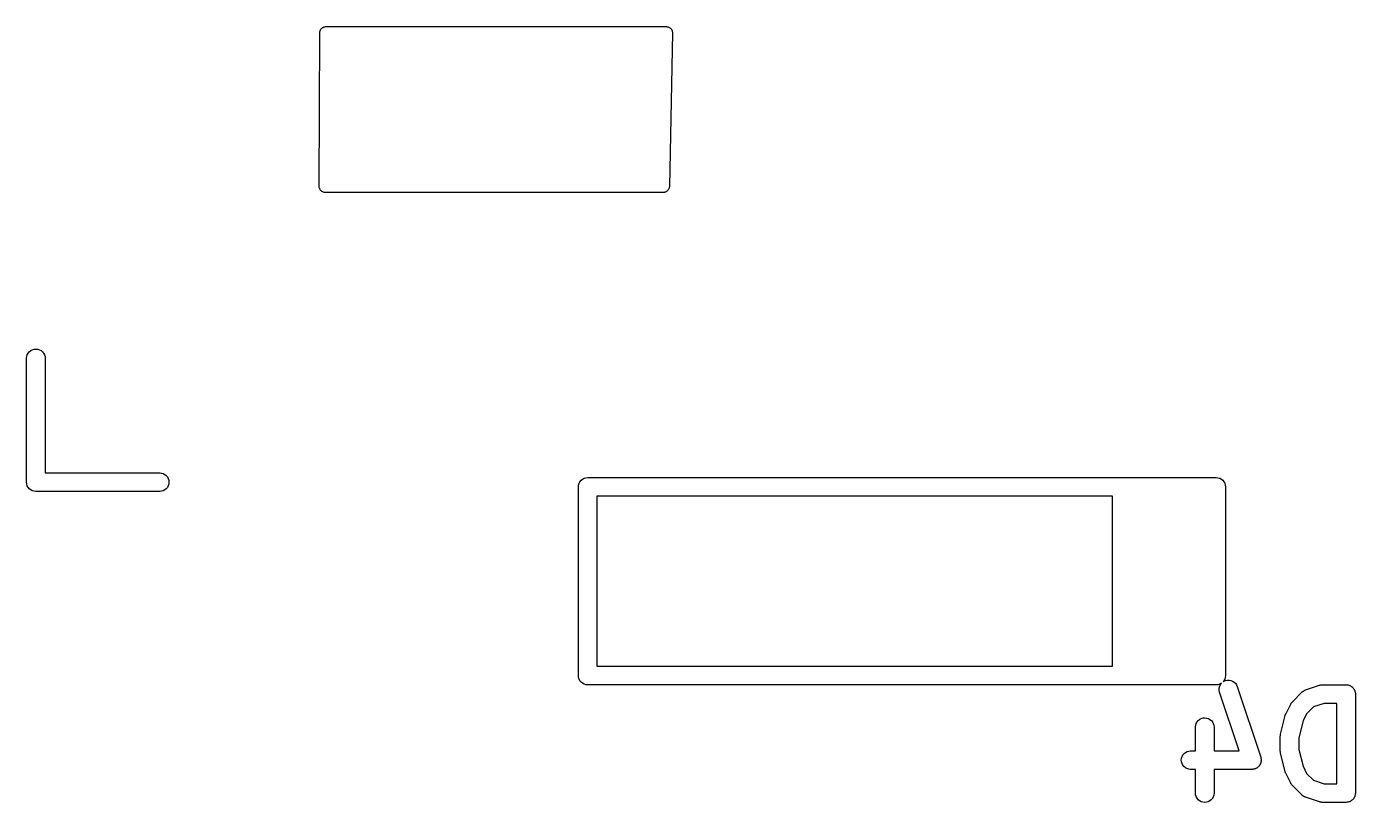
# Model space of a CAD drawing. Extents: x -13 to 127, y -89 to 15.
# Drawn here: x -7.08 to 3.67, y -85.79 to -79.52 of the extents above; entities that cross this region are included whole.
import ezdxf

# ---------------------------------------------------------------- set-up
doc = ezdxf.new("R2010")
doc.units = 0
doc.layers.add('BLACK', color=7, linetype='CONTINUOUS')

msp = doc.modelspace()

# ---------------------------------------------------------------- linework, layer by layer
at = {"layer": 'BLACK', "linetype": 'CONTINUOUS'}
for p, q in [((-4.71, -80.8098), (-4.705, -79.5698)), ((-4.705, -79.5696), (-4.70499, -79.5691)), ((-4.705, -79.5697), (-4.705, -79.5696)), ((-4.705, -79.5698), (-4.705, -79.5697)), ((-4.705, -79.5697), (-4.705, -79.5697)), ((-4.70499, -79.5691), (-4.70446, -79.5645)), ((-4.70446, -79.5645), (-4.70398, -79.5599)), ((-4.70398, -79.5599), (-4.7039, -79.5597)), ((-4.7039, -79.5597), (-4.70386, -79.5594)), ((-4.70386, -79.5594), (-4.70246, -79.555)), ((-4.70246, -79.555), (-4.70109, -79.5506)), ((-4.70109, -79.5506), (-4.70096, -79.5504)), ((-4.70096, -79.5504), (-4.70088, -79.5501)), ((-4.70088, -79.5501), (-4.69864, -79.5461)), ((-4.69864, -79.5461), (-4.69645, -79.542)), ((-4.69645, -79.542), (-4.69628, -79.5418)), ((-4.69628, -79.5418), (-4.69614, -79.5416)), ((-4.69614, -79.5416), (-4.69317, -79.5381)), ((-4.69317, -79.5381), (-4.69023, -79.5345)), ((-4.69023, -79.5345), (-4.69002, -79.5343)), ((-4.69002, -79.5343), (-4.68984, -79.5341)), ((-4.68984, -79.5341), (-4.68626, -79.5313)), ((-4.68626, -79.5313), (-4.68267, -79.5284)), ((-4.68267, -79.5284), (-4.68242, -79.5282)), ((-4.68242, -79.5282), (-4.68221, -79.5281)), ((-4.68221, -79.5281), (-4.67815, -79.526)), ((-4.67815, -79.526), (-4.67405, -79.5238)), ((-4.67405, -79.5238), (-4.67379, -79.5237)), ((-4.67379, -79.5237), (-4.67354, -79.5236)), ((-4.67354, -79.5236), (-4.66918, -79.5223)), ((-4.66918, -79.5223), (-4.66471, -79.521)), ((-4.66471, -79.521), (-4.66443, -79.5209)), ((-4.66443, -79.5209), (-4.66417, -79.5208)), ((-4.66417, -79.5208), (-4.65963, -79.5205)), ((-4.65963, -79.5205), (-4.655, -79.52)), ((-4.655, -79.52), (-1.905, -79.52)), ((-1.905, -79.52), (-1.9043, -79.52)), ((-1.9043, -79.52), (-1.90398, -79.52)), ((-1.90398, -79.52), (-1.90364, -79.52)), ((-1.90364, -79.52), (-1.8991, -79.5206)), ((-1.8991, -79.5206), (-1.8946, -79.5211)), ((-1.8946, -79.5211), (-1.89429, -79.5212)), ((-1.89429, -79.5212), (-1.89396, -79.5212)), ((-1.89396, -79.5212), (-1.88965, -79.5227)), ((-1.88965, -79.5227), (-1.8853, -79.524)), ((-1.8853, -79.524), (-1.88501, -79.5242)), ((-1.88501, -79.5242), (-1.8847, -79.5243)), ((-1.8847, -79.5243), (-1.88074, -79.5265)), ((-1.88074, -79.5265), (-1.87675, -79.5287)), ((-1.85501, -79.571), (-1.88001, -80.811)), ((-1.87675, -79.5287), (-1.8765, -79.529)), ((-1.8765, -79.529), (-1.87621, -79.5291)), ((-1.87621, -79.5291), (-1.87273, -79.5321)), ((-1.87273, -79.5321), (-1.86928, -79.535)), ((-1.86928, -79.535), (-1.86907, -79.5353)), ((-1.86907, -79.5353), (-1.86882, -79.5355)), ((-1.86882, -79.5355), (-1.86599, -79.5391)), ((-1.86599, -79.5391), (-1.86316, -79.5426)), ((-1.86316, -79.5426), (-1.86301, -79.5429)), ((-1.86301, -79.5429), (-1.8628, -79.5432)), ((-1.8628, -79.5432), (-1.86074, -79.5473)), ((-1.86074, -79.5473), (-1.85864, -79.5513)), ((-1.85864, -79.5513), (-1.85855, -79.5516)), ((-1.85855, -79.5516), (-1.8584, -79.5519)), ((-1.8584, -79.5519), (-1.85716, -79.5563)), ((-1.85716, -79.5563), (-1.85589, -79.5606)), ((-1.85589, -79.5606), (-1.85586, -79.561)), ((-1.85586, -79.561), (-1.85577, -79.5613)), ((-1.85577, -79.5613), (-1.85541, -79.5658)), ((-1.85541, -79.5658), (-1.855, -79.5703)), ((-1.855, -79.5703), (-1.85504, -79.5707)), ((-1.85504, -79.5707), (-1.85501, -79.571)), ((-4.70953, -80.8148), (-4.71, -80.8098)), ((-4.70911, -80.8194), (-4.70953, -80.8148)), ((-4.70909, -80.8194), (-4.70911, -80.8194)), ((-4.70909, -80.8195), (-4.70909, -80.8194)), ((-4.7077, -80.8242), (-4.70909, -80.8195)), ((-4.70636, -80.8287), (-4.7077, -80.8242)), ((-4.70632, -80.8288), (-4.70636, -80.8287)), ((-4.7063, -80.8289), (-4.70632, -80.8288)), ((-4.70407, -80.8331), (-4.7063, -80.8289)), ((-4.70184, -80.8374), (-4.70407, -80.8331)), ((-4.70179, -80.8374), (-4.70184, -80.8374)), ((-4.70176, -80.8375), (-4.70179, -80.8374)), ((-4.69861, -80.8414), (-4.70176, -80.8375)), ((-4.69572, -80.845), (-4.69861, -80.8414)), ((-4.69567, -80.845), (-4.69572, -80.845)), ((-4.69562, -80.8451), (-4.69567, -80.845)), ((-4.69177, -80.8483), (-4.69562, -80.8451)), ((-4.68825, -80.8513), (-4.69177, -80.8483)), ((-4.68818, -80.8513), (-4.68825, -80.8513)), ((-4.68813, -80.8513), (-4.68818, -80.8513)), ((-4.68394, -80.8536), (-4.68813, -80.8513)), ((-4.6797, -80.856), (-4.68394, -80.8536)), ((-4.67962, -80.856), (-4.6797, -80.856)), ((-4.67956, -80.856), (-4.67962, -80.856)), ((-4.67503, -80.8574), (-4.67956, -80.856)), ((-4.6704, -80.8589), (-4.67503, -80.8574)), ((-4.67032, -80.8589), (-4.6704, -80.8589)), ((-4.67025, -80.8589), (-4.67032, -80.8589)), ((-4.66536, -80.8595), (-4.67025, -80.8589)), ((-4.6607, -80.86), (-4.66536, -80.8595)), ((-4.66056, -80.86), (-4.6607, -80.86)), ((-4.66055, -80.86), (-4.66056, -80.86)), ((-4.66054, -80.86), (-4.66055, -80.86)), ((-4.66, -80.86), (-4.66054, -80.86)), ((-1.93, -80.86), (-4.66, -80.86)), ((-1.92581, -80.8596), (-1.93, -80.86)), ((-1.92162, -80.8593), (-1.92581, -80.8596)), ((-1.92097, -80.8591), (-1.92162, -80.8593)), ((-1.92029, -80.859), (-1.92097, -80.8591)), ((-1.91625, -80.8578), (-1.92029, -80.859)), ((-1.91221, -80.8567), (-1.91625, -80.8578)), ((-1.9116, -80.8564), (-1.91221, -80.8567)), ((-1.91095, -80.8562), (-1.9116, -80.8564)), ((-1.90722, -80.8542), (-1.91095, -80.8562)), ((-1.90347, -80.8524), (-1.90722, -80.8542)), ((-1.90293, -80.852), (-1.90347, -80.8524)), ((-1.90233, -80.8516), (-1.90293, -80.852)), ((-1.89906, -80.849), (-1.90233, -80.8516)), ((-1.89574, -80.8464), (-1.89906, -80.849)), ((-1.8953, -80.8459), (-1.89574, -80.8464)), ((-1.89477, -80.8455), (-1.8953, -80.8459)), ((-1.89208, -80.8422), (-1.89477, -80.8455)), ((-1.88932, -80.8391), (-1.89208, -80.8422)), ((-1.88898, -80.8385), (-1.88932, -80.8391)), ((-1.88855, -80.838), (-1.88898, -80.8385)), ((-1.88655, -80.8343), (-1.88855, -80.838)), ((-1.88445, -80.8306), (-1.88655, -80.8343)), ((-1.88423, -80.83), (-1.88445, -80.8306)), ((-1.88391, -80.8294), (-1.88423, -80.83)), ((-1.88267, -80.8254), (-1.88391, -80.8294)), ((-1.88131, -80.8214), (-1.88267, -80.8254)), ((-1.88122, -80.8207), (-1.88131, -80.8214)), ((-1.88102, -80.8201), (-1.88122, -80.8207)), ((-1.88058, -80.8159), (-1.88102, -80.8201)), ((-1.88003, -80.8117), (-1.88058, -80.8159)), ((-1.88001, -80.811), (-1.88003, -80.8117)), ((-7.06962, -82.1712), (-7.06266, -82.1581)), ((-7.06266, -82.1581), (-7.05329, -82.1467)), ((-7.05329, -82.1467), (-7.04187, -82.1373)), ((-7.04187, -82.1373), (-7.02884, -82.1304)), ((-7.02884, -82.1304), (-7.0147, -82.1261)), ((-7.0147, -82.1261), (-7, -82.1246)), ((-7, -82.1246), (-6.9853, -82.1261)), ((-6.9853, -82.1261), (-6.97116, -82.1304)), ((-6.97116, -82.1304), (-6.95813, -82.1373)), ((-6.95813, -82.1373), (-6.94671, -82.1467)), ((-6.94671, -82.1467), (-6.93734, -82.1581)), ((-6.93734, -82.1581), (-6.93037, -82.1712)), ((-7.075, -82.1963), (-7.07391, -82.1853)), ((-7.075, -83.1963), (-7.075, -82.1963)), ((-7.07391, -82.1853), (-7.06962, -82.1712)), ((-6.93037, -82.1712), (-6.92609, -82.1853)), ((-6.92609, -82.1853), (-6.925, -82.1963)), ((-6.925, -82.1963), (-6.925, -83.125)), ((-6.925, -83.125), (-5.99632, -83.125)), ((-5.99632, -83.125), (-5.9853, -83.1261)), ((-5.9853, -83.1261), (-5.97116, -83.1304)), ((-5.97116, -83.1304), (-5.95813, -83.1373)), ((-7.07536, -83.2), (-7.075, -83.1963)), ((-7.07391, -83.2147), (-7.07536, -83.2)), ((-7.06962, -83.2288), (-7.07391, -83.2147)), ((-7.06266, -83.2419), (-7.06962, -83.2288)), ((-5.95813, -83.1373), (-5.94671, -83.1467)), ((-5.94671, -83.1467), (-5.93734, -83.1581)), ((-5.93734, -83.1581), (-5.93037, -83.1712)), ((-5.93037, -83.2288), (-5.93734, -83.2419)), ((-5.93037, -83.1712), (-5.92609, -83.1853)), ((-5.92609, -83.2147), (-5.93037, -83.2288)), ((-5.92609, -83.1853), (-5.92464, -83.2)), ((-5.92464, -83.2), (-5.92609, -83.2147)), ((-2.61536, -83.238), (-2.61391, -83.2233)), ((-2.615, -83.2417), (-2.61536, -83.238)), ((-2.61391, -83.2233), (-2.60962, -83.2092)), ((-2.60962, -83.2092), (-2.60266, -83.1961)), ((-2.60266, -83.1961), (-2.59329, -83.1847)), ((-2.59329, -83.1847), (-2.58187, -83.1753)), ((-2.58187, -83.1753), (-2.56884, -83.1684)), ((-2.56884, -83.1684), (-2.5547, -83.1641)), ((-2.5547, -83.1641), (-2.55386, -83.164)), ((-2.55386, -83.164), (-2.54, -83.1626)), ((-2.54, -83.1626), (-2.53632, -83.163)), ((-2.53632, -83.163), (1.77432, -83.163)), ((1.77432, -83.163), (1.778, -83.1626)), ((1.778, -83.1626), (1.78167, -83.163)), ((1.78167, -83.163), (1.90132, -83.163)), ((1.90132, -83.163), (1.905, -83.1626)), ((1.905, -83.1626), (1.90867, -83.163)), ((1.90867, -83.163), (2.02832, -83.163)), ((2.02832, -83.163), (2.032, -83.1626)), ((2.032, -83.1626), (2.03567, -83.163)), ((2.03567, -83.163), (2.15532, -83.163)), ((2.15532, -83.163), (2.159, -83.1626)), ((2.159, -83.1626), (2.16267, -83.163)), ((2.16267, -83.163), (2.28232, -83.163)), ((2.28232, -83.163), (2.286, -83.1626)), ((2.286, -83.1626), (2.28967, -83.163)), ((2.28967, -83.163), (2.40932, -83.163)), ((2.40932, -83.163), (2.413, -83.1626)), ((2.413, -83.1626), (2.41667, -83.163)), ((2.41667, -83.163), (2.53632, -83.163)), ((2.53632, -83.163), (2.54, -83.1626)), ((2.54, -83.1626), (2.55386, -83.164)), ((2.55386, -83.164), (2.5547, -83.1641)), ((2.5547, -83.1641), (2.56884, -83.1684)), ((2.56884, -83.1684), (2.58187, -83.1753)), ((2.58187, -83.1753), (2.59329, -83.1847)), ((2.59329, -83.1847), (2.60266, -83.1961)), ((2.60266, -83.1961), (2.60962, -83.2092)), ((2.60962, -83.2092), (2.61391, -83.2233)), ((2.61391, -83.2233), (2.61536, -83.238)), ((2.61536, -83.238), (2.615, -83.2417)), ((-7.05898, -83.2464), (-7.06266, -83.2419)), ((-7.05329, -83.2533), (-7.05898, -83.2464)), ((-7.04187, -83.2627), (-7.05329, -83.2533)), ((-7.02884, -83.2696), (-7.04187, -83.2627)), ((-7.0147, -83.2739), (-7.02884, -83.2696)), ((-7, -83.2754), (-7.0147, -83.2739)), ((-6.99632, -83.275), (-7, -83.2754)), ((-5.99632, -83.275), (-6.99632, -83.275)), ((-5.9853, -83.2739), (-5.99632, -83.275)), ((-5.97116, -83.2696), (-5.9853, -83.2739)), ((-5.95813, -83.2627), (-5.97116, -83.2696)), ((-5.94671, -83.2533), (-5.95813, -83.2627)), ((-5.93734, -83.2419), (-5.94671, -83.2533)), ((-2.615, -84.7583), (-2.615, -83.2417)), ((-2.465, -83.313), (-2.465, -84.687)), ((1.703, -83.313), (-2.465, -83.313)), ((1.703, -84.687), (1.703, -83.313)), ((2.615, -83.2417), (2.615, -84.7583)), ((-2.465, -84.687), (1.703, -84.687)), ((-2.61536, -84.762), (-2.615, -84.7583)), ((-2.61391, -84.7767), (-2.61536, -84.762)), ((-2.60962, -84.7908), (-2.61391, -84.7767)), ((-2.60266, -84.8039), (-2.60962, -84.7908)), ((-2.59329, -84.8153), (-2.60266, -84.8039)), ((-2.58187, -84.8247), (-2.59329, -84.8153)), ((-2.56884, -84.8316), (-2.58187, -84.8247)), ((-2.5547, -84.8359), (-2.56884, -84.8316)), ((-2.54649, -84.8367), (-2.5547, -84.8359)), ((-2.54463, -84.8369), (-2.54649, -84.8367)), ((-2.54367, -84.837), (-2.54463, -84.8369)), ((-2.54, -84.8374), (-2.54367, -84.837)), ((-2.53632, -84.837), (-2.54, -84.8374)), ((1.77432, -84.837), (-2.53632, -84.837)), ((1.778, -84.8374), (1.77432, -84.837)), ((1.78167, -84.837), (1.778, -84.8374)), ((1.90132, -84.837), (1.78167, -84.837)), ((1.905, -84.8374), (1.90132, -84.837)), ((1.90867, -84.837), (1.905, -84.8374)), ((2.02832, -84.837), (1.90867, -84.837)), ((2.032, -84.8374), (2.02832, -84.837)), ((2.03567, -84.837), (2.032, -84.8374)), ((2.15532, -84.837), (2.03567, -84.837)), ((2.159, -84.8374), (2.15532, -84.837)), ((2.16267, -84.837), (2.159, -84.8374)), ((2.28232, -84.837), (2.16267, -84.837)), ((2.286, -84.8374), (2.28232, -84.837)), ((2.28967, -84.837), (2.286, -84.8374)), ((2.40932, -84.837), (2.28967, -84.837)), ((2.413, -84.8374), (2.40932, -84.837)), ((2.41667, -84.837), (2.413, -84.8374)), ((2.53632, -84.837), (2.41667, -84.837)), ((2.54, -84.8374), (2.53632, -84.837)), ((2.54367, -84.837), (2.54, -84.8374)), ((2.54463, -84.8369), (2.54367, -84.837)), ((2.54649, -84.8367), (2.54463, -84.8369)), ((2.5547, -84.8359), (2.54649, -84.8367)), ((2.56884, -84.8316), (2.5547, -84.8359)), ((2.56599, -84.8532), (2.57137, -84.8396)), ((2.58172, -84.8247), (2.56884, -84.8316)), ((2.57137, -84.8396), (2.57929, -84.8273)), ((2.57929, -84.8273), (2.58172, -84.8247)), ((2.60266, -84.8039), (2.59565, -84.8124)), ((2.59565, -84.8124), (2.60146, -84.8084)), ((2.60146, -84.8084), (2.61488, -84.8025)), ((2.60962, -84.7908), (2.60266, -84.8039)), ((2.61391, -84.7767), (2.60962, -84.7908)), ((2.61536, -84.762), (2.61391, -84.7767)), ((2.61488, -84.8025), (2.62917, -84.7993)), ((2.615, -84.7583), (2.61536, -84.762)), ((2.62917, -84.7993), (2.6438, -84.799)), ((2.6438, -84.799), (2.65822, -84.8016)), ((2.65822, -84.8016), (2.67187, -84.8068)), ((2.67187, -84.8068), (2.68423, -84.8147)), ((2.68423, -84.8147), (2.69484, -84.8248)), ((2.69484, -84.8248), (2.70328, -84.8367)), ((2.70328, -84.8367), (2.70925, -84.8501)), ((2.70925, -84.8501), (2.89972, -85.4215)), ((3.262, -84.8788), (3.37628, -84.8408)), ((3.37628, -84.8408), (3.37728, -84.8404)), ((3.37728, -84.8404), (3.3814, -84.8395)), ((3.3814, -84.8395), (3.38543, -84.8383)), ((3.38543, -84.8383), (3.38854, -84.838)), ((3.38854, -84.838), (3.39159, -84.8374)), ((3.39159, -84.8374), (3.3958, -84.8373)), ((3.3958, -84.8373), (3.4, -84.8369)), ((3.4, -84.8369), (3.59048, -84.8369)), ((3.59048, -84.8369), (3.59098, -84.8369)), ((3.59098, -84.8369), (3.591, -84.8369)), ((3.591, -84.8369), (3.59101, -84.8369)), ((3.59101, -84.8369), (3.59152, -84.8369)), ((3.59152, -84.8369), (3.59857, -84.8377)), ((3.59857, -84.8377), (3.60556, -84.8384)), ((3.60556, -84.8384), (3.60581, -84.8385)), ((3.60581, -84.8385), (3.60607, -84.8385)), ((3.60607, -84.8385), (3.61276, -84.8407)), ((3.61276, -84.8407), (3.61954, -84.8428)), ((3.61954, -84.8428), (3.61977, -84.8429)), ((3.61977, -84.8429), (3.62002, -84.843)), ((3.62002, -84.843), (3.62623, -84.8464)), ((3.62623, -84.8464), (3.63241, -84.8497)), ((3.63241, -84.8497), (3.63261, -84.8499)), ((3.63261, -84.8499), (3.63285, -84.85)), ((3.63285, -84.85), (3.63827, -84.8546)), ((2.56335, -84.8676), (2.56599, -84.8532)), ((2.56357, -84.8822), (2.56335, -84.8676)), ((2.56662, -84.8965), (2.56357, -84.8822)), ((2.56694, -84.8975), (2.56662, -84.8965)), ((2.72451, -85.3702), (2.56694, -84.8975)), ((3.15649, -84.9732), (3.23268, -84.897)), ((3.23268, -84.897), (3.23343, -84.8962)), ((3.23343, -84.8962), (3.23515, -84.8949)), ((3.23515, -84.8949), (3.23667, -84.8933)), ((3.23667, -84.8933), (3.24086, -84.8903)), ((3.24086, -84.8903), (3.24487, -84.8871)), ((3.24487, -84.8871), (3.24682, -84.8861)), ((3.24682, -84.8861), (3.24863, -84.8848)), ((3.24863, -84.8848), (3.25331, -84.8827)), ((3.25331, -84.8827), (3.25786, -84.8804)), ((3.25786, -84.8804), (3.25998, -84.8797)), ((3.25998, -84.8797), (3.262, -84.8788)), ((3.63827, -84.8546), (3.64369, -84.8591)), ((3.64369, -84.8591), (3.64386, -84.8593)), ((3.64386, -84.8593), (3.64406, -84.8594)), ((3.64406, -84.8594), (3.64845, -84.8649)), ((3.64845, -84.8649), (3.65294, -84.8704)), ((3.65294, -84.8704), (3.65307, -84.8706)), ((3.65307, -84.8706), (3.65323, -84.8708)), ((3.65323, -84.8708), (3.6565, -84.8771)), ((3.6565, -84.8771), (3.65982, -84.8833)), ((3.65982, -84.8833), (3.65989, -84.8836)), ((3.65989, -84.8836), (3.66002, -84.8838)), ((3.66002, -84.8838), (3.66201, -84.8906)), ((3.66201, -84.8906), (3.66405, -84.8973)), ((3.66405, -84.8973), (3.66407, -84.8976)), ((3.66407, -84.8976), (3.66415, -84.8978)), ((3.66415, -84.8978), (3.66479, -84.9049)), ((3.66479, -84.9049), (3.66548, -84.9119)), ((3.66548, -84.9119), (3.66548, -85.7119)), ((3.10435, -85.0688), (3.14244, -84.9926)), ((3.14244, -84.9926), (3.14291, -84.9917)), ((3.14291, -84.9917), (3.14521, -84.9882)), ((3.14521, -84.9882), (3.1472, -84.9845)), ((3.1472, -84.9845), (3.14918, -84.9821)), ((3.14918, -84.9821), (3.15088, -84.9794)), ((3.15088, -84.9794), (3.15381, -84.9764)), ((3.15381, -84.9764), (3.15649, -84.9732)), ((3.32623, -85.0156), (3.27116, -85.0706)), ((3.41217, -84.9869), (3.32623, -85.0156)), ((3.51548, -84.9869), (3.41217, -84.9869)), ((3.51548, -85.6369), (3.51548, -84.9869)), ((2.37263, -85.1775), (2.37426, -85.163)), ((2.37426, -85.163), (2.37868, -85.149)), ((2.37868, -85.149), (2.38573, -85.1362)), ((2.38573, -85.1362), (2.39514, -85.125)), ((2.39514, -85.125), (2.40655, -85.1158)), ((2.40655, -85.1158), (2.41952, -85.109)), ((2.41952, -85.109), (2.43356, -85.1049)), ((2.43356, -85.1049), (2.44814, -85.1036)), ((2.44814, -85.1036), (2.4627, -85.1051)), ((2.4627, -85.1051), (2.47668, -85.1094)), ((2.47668, -85.1094), (2.48956, -85.1164)), ((2.48956, -85.1164), (2.50084, -85.1257)), ((2.50084, -85.1257), (2.51009, -85.1371)), ((2.51009, -85.1371), (2.51696, -85.15)), ((2.51696, -85.15), (2.52119, -85.164)), ((2.52119, -85.164), (2.52262, -85.1786)), ((3.06057, -85.2366), (3.09867, -85.0842)), ((3.09867, -85.0842), (3.09893, -85.0832)), ((3.09893, -85.0832), (3.09905, -85.0829)), ((3.09905, -85.0829), (3.09911, -85.0825)), ((3.09911, -85.0825), (3.10161, -85.076)), ((3.10161, -85.076), (3.10404, -85.0695)), ((3.10404, -85.0695), (3.10422, -85.0692)), ((3.10422, -85.0692), (3.10435, -85.0688)), ((3.24219, -85.1286), (3.20833, -85.264)), ((3.27116, -85.0706), (3.24219, -85.1286)), ((2.37262, -85.1786), (2.37263, -85.1775)), ((2.37262, -85.3702), (2.37262, -85.1786)), ((2.52262, -85.1786), (2.52262, -85.3702)), ((3.05833, -85.2548), (3.05834, -85.2537)), ((3.05833, -85.369), (3.05833, -85.2548)), ((3.05834, -85.2537), (3.05849, -85.2524)), ((3.05842, -85.251), (3.05931, -85.2451)), ((3.05849, -85.2524), (3.05842, -85.251)), ((3.05931, -85.2451), (3.05997, -85.2392)), ((3.05997, -85.2392), (3.06038, -85.2379)), ((3.06038, -85.2379), (3.06057, -85.2366)), ((3.20833, -85.264), (3.20833, -85.3598)), ((2.28049, -85.392), (2.29183, -85.3828)), ((2.29183, -85.3828), (2.30475, -85.3759)), ((2.30475, -85.3759), (2.31876, -85.3717)), ((2.31876, -85.3717), (2.33333, -85.3702)), ((2.33333, -85.3702), (2.37262, -85.3702)), ((2.52262, -85.3702), (2.72451, -85.3702)), ((3.05846, -85.3704), (3.05833, -85.369)), ((3.05838, -85.3717), (3.05846, -85.3704)), ((3.05917, -85.3776), (3.05838, -85.3717)), ((3.05976, -85.3836), (3.05917, -85.3776)), ((3.06015, -85.3849), (3.05976, -85.3836)), ((3.06032, -85.3862), (3.06015, -85.3849)), ((3.06057, -85.3872), (3.06032, -85.3862)), ((3.09867, -85.5396), (3.06057, -85.3872)), ((3.20833, -85.3598), (3.24219, -85.4953)), ((2.25833, -85.4447), (2.25987, -85.4302)), ((2.25966, -85.4593), (2.25833, -85.4447)), ((2.26379, -85.4733), (2.25966, -85.4593)), ((2.25987, -85.4302), (2.26419, -85.4162)), ((2.27058, -85.4863), (2.26379, -85.4733)), ((2.26419, -85.4162), (2.27115, -85.4033)), ((2.27975, -85.4977), (2.27058, -85.4863)), ((2.27115, -85.4033), (2.28049, -85.392)), ((2.88428, -85.495), (2.88142, -85.4985)), ((2.88738, -85.4918), (2.88428, -85.495)), ((2.88892, -85.4894), (2.88738, -85.4918)), ((2.89075, -85.4872), (2.88892, -85.4894)), ((2.89288, -85.4832), (2.89075, -85.4872)), ((2.8953, -85.4795), (2.89288, -85.4832)), ((2.89635, -85.4768), (2.8953, -85.4795)), ((2.89771, -85.4743), (2.89635, -85.4768)), ((2.89903, -85.47), (2.89771, -85.4743)), ((2.90068, -85.4659), (2.89903, -85.47)), ((2.89972, -85.4215), (2.90005, -85.4225)), ((2.90005, -85.4225), (2.90098, -85.4269)), ((2.90119, -85.463), (2.90068, -85.4659)), ((2.90098, -85.4269), (2.90224, -85.4312)), ((2.90204, -85.4603), (2.90119, -85.463)), ((2.90251, -85.4559), (2.90204, -85.4603)), ((2.90224, -85.4312), (2.9025, -85.434)), ((2.9025, -85.434), (2.9031, -85.4368)), ((2.90331, -85.4515), (2.90251, -85.4559)), ((2.9031, -85.4368), (2.90316, -85.4413)), ((2.90316, -85.4413), (2.90357, -85.4458)), ((2.90357, -85.4458), (2.90327, -85.4486)), ((2.90327, -85.4486), (2.90331, -85.4515)), ((3.24219, -85.4953), (3.27116, -85.5532)), ((2.29096, -85.5071), (2.27975, -85.4977)), ((2.30379, -85.5142), (2.29096, -85.5071)), ((2.31774, -85.5186), (2.30379, -85.5142)), ((2.33229, -85.5202), (2.31774, -85.5186)), ((2.33333, -85.5202), (2.33229, -85.5202)), ((2.37262, -85.5202), (2.33333, -85.5202)), ((2.37262, -85.7119), (2.37262, -85.5202)), ((2.82857, -85.5202), (2.52262, -85.5202)), ((2.52262, -85.5202), (2.52262, -85.7119)), ((2.83302, -85.5198), (2.82857, -85.5202)), ((2.8375, -85.5197), (2.83302, -85.5198)), ((2.84029, -85.5191), (2.8375, -85.5197)), ((2.84314, -85.5188), (2.84029, -85.5191)), ((2.84743, -85.5175), (2.84314, -85.5188)), ((2.85179, -85.5166), (2.84743, -85.5175)), ((2.85441, -85.5154), (2.85179, -85.5166)), ((2.85715, -85.5146), (2.85441, -85.5154)), ((2.8611, -85.5125), (2.85715, -85.5146)), ((2.8652, -85.5107), (2.8611, -85.5125)), ((2.86755, -85.509), (2.8652, -85.5107)), ((2.87007, -85.5077), (2.86755, -85.509)), ((2.87354, -85.5049), (2.87007, -85.5077)), ((2.87721, -85.5023), (2.87354, -85.5049)), ((2.8792, -85.5003), (2.87721, -85.5023)), ((2.88142, -85.4985), (2.8792, -85.5003)), ((3.09878, -85.5399), (3.09867, -85.5396)), ((3.09884, -85.5403), (3.09878, -85.5399)), ((3.10124, -85.5468), (3.09884, -85.5403)), ((3.10359, -85.5534), (3.10124, -85.5468)), ((3.10376, -85.5537), (3.10359, -85.5534)), ((3.10388, -85.554), (3.10376, -85.5537)), ((3.10435, -85.555), (3.10388, -85.554)), ((3.14244, -85.6312), (3.10435, -85.555)), ((3.27116, -85.5532), (3.32623, -85.6083)), ((2.37405, -85.7265), (2.37262, -85.7119)), ((2.52262, -85.7119), (2.52261, -85.713)), ((3.14468, -85.6347), (3.14244, -85.6312)), ((3.14662, -85.6385), (3.14468, -85.6347)), ((3.14857, -85.6409), (3.14662, -85.6385)), ((3.15023, -85.6436), (3.14857, -85.6409)), ((3.15313, -85.6466), (3.15023, -85.6436)), ((3.15575, -85.6499), (3.15313, -85.6466)), ((3.15649, -85.6507), (3.15575, -85.6499)), ((3.23268, -85.7268), (3.15649, -85.6507)), ((3.32623, -85.6083), (3.41217, -85.6369)), ((3.41217, -85.6369), (3.51548, -85.6369)), ((3.66548, -85.7119), (3.66547, -85.7124)), ((2.37828, -85.7405), (2.37405, -85.7265)), ((2.38515, -85.7534), (2.37828, -85.7405)), ((2.3944, -85.7648), (2.38515, -85.7534)), ((2.40568, -85.7741), (2.3944, -85.7648)), ((2.41856, -85.781), (2.40568, -85.7741)), ((2.43254, -85.7854), (2.41856, -85.781)), ((2.4471, -85.7869), (2.43254, -85.7854)), ((2.46167, -85.7856), (2.4471, -85.7869)), ((2.47571, -85.7814), (2.46167, -85.7856)), ((2.48869, -85.7747), (2.47571, -85.7814)), ((2.50009, -85.7655), (2.48869, -85.7747)), ((2.5095, -85.7543), (2.50009, -85.7655)), ((2.51655, -85.7415), (2.5095, -85.7543)), ((2.52098, -85.7275), (2.51655, -85.7415)), ((2.52261, -85.713), (2.52098, -85.7275)), ((3.23439, -85.7282), (3.23268, -85.7268)), ((3.23588, -85.7299), (3.23439, -85.7282)), ((3.24003, -85.7329), (3.23588, -85.7299)), ((3.24399, -85.7361), (3.24003, -85.7329)), ((3.24594, -85.7372), (3.24399, -85.7361)), ((3.24772, -85.7385), (3.24594, -85.7372)), ((3.25237, -85.7406), (3.24772, -85.7385)), ((3.25689, -85.743), (3.25237, -85.7406)), ((3.259, -85.7437), (3.25689, -85.743)), ((3.26101, -85.7446), (3.259, -85.7437)), ((3.262, -85.745), (3.26101, -85.7446)), ((3.37628, -85.7831), (3.262, -85.745)), ((3.38039, -85.784), (3.37628, -85.7831)), ((3.38441, -85.7853), (3.38039, -85.784)), ((3.38751, -85.7856), (3.38441, -85.7853)), ((3.39055, -85.7863), (3.38751, -85.7856)), ((3.39476, -85.7864), (3.39055, -85.7863)), ((3.39895, -85.7869), (3.39476, -85.7864)), ((3.4, -85.7869), (3.39895, -85.7869)), ((3.59048, -85.7869), (3.4, -85.7869)), ((3.59751, -85.7862), (3.59048, -85.7869)), ((3.60453, -85.7856), (3.59751, -85.7862)), ((3.60478, -85.7855), (3.60453, -85.7856)), ((3.60504, -85.7855), (3.60478, -85.7855)), ((3.61179, -85.7834), (3.60504, -85.7855)), ((3.61857, -85.7814), (3.61179, -85.7834)), ((3.6188, -85.7813), (3.61857, -85.7814)), ((3.61906, -85.7812), (3.6188, -85.7813)), ((3.6253, -85.7779), (3.61906, -85.7812)), ((3.63154, -85.7747), (3.6253, -85.7779)), ((3.63175, -85.7745), (3.63154, -85.7747)), ((3.63198, -85.7744), (3.63175, -85.7745)), ((3.63749, -85.7699), (3.63198, -85.7744)), ((3.64295, -85.7655), (3.63749, -85.7699)), ((3.64312, -85.7653), (3.64295, -85.7655)), ((3.64332, -85.7651), (3.64312, -85.7653)), ((3.64781, -85.7597), (3.64332, -85.7651)), ((3.65236, -85.7543), (3.64781, -85.7597)), ((3.65249, -85.754), (3.65236, -85.7543)), ((3.65265, -85.7538), (3.65249, -85.754)), ((3.656, -85.7477), (3.65265, -85.7538)), ((3.65941, -85.7415), (3.656, -85.7477)), ((3.65949, -85.7412), (3.65941, -85.7415)), ((3.65962, -85.741), (3.65949, -85.7412)), ((3.66171, -85.7342), (3.65962, -85.741)), ((3.66384, -85.7275), (3.66171, -85.7342)), ((3.66387, -85.7272), (3.66384, -85.7275)), ((3.66394, -85.727), (3.66387, -85.7272)), ((3.66468, -85.72), (3.66394, -85.727)), ((3.66547, -85.713), (3.66468, -85.72)), ((3.66547, -85.7124), (3.66547, -85.7124)), ((3.66547, -85.7124), (3.66547, -85.7124)), ((3.66547, -85.7124), (3.66547, -85.713))]:
    msp.add_line(p, q, dxfattribs=at)

doc.saveas('drawing.dxf')
